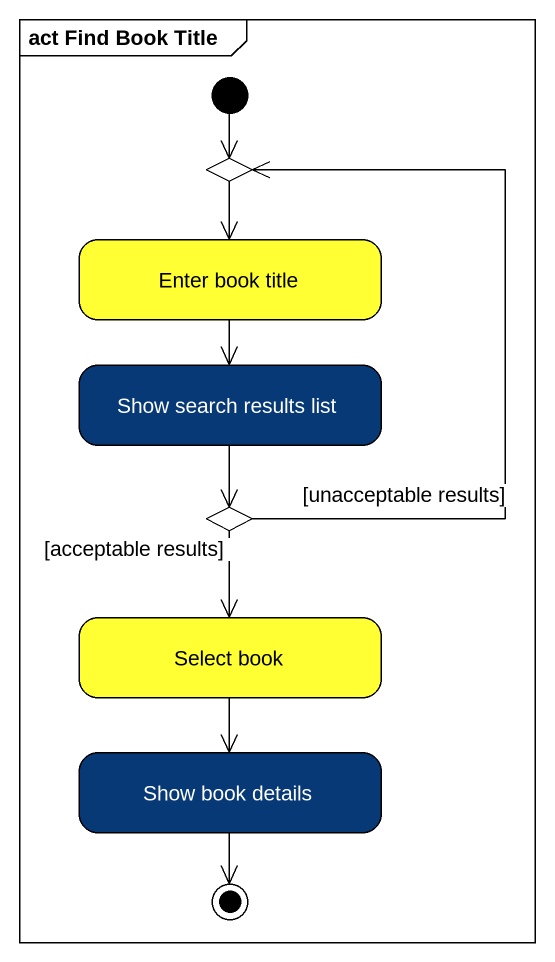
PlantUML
@startuml
mainframe act Find Book Title
hide empty description
state choice1 <<choice>>
state "Enter book title" as Enter_book_title #FFFF33
state "Show search results list" as Show_search_results_list #063975
state choice2 <<choice>>
state "Select book" as Select_book #FFFF33
state "Show book details" as Show_book_details #063975
[*] --> choice1
choice1 --> Enter_book_title
Enter_book_title --> Show_search_results_list
Show_search_results_list --> choice2
choice2 -up-> choice1 : [unacceptable results]
choice2 --> Select_book : [acceptable results]
Select_book --> Show_book_details
Show_book_details --> [*]
@enduml
